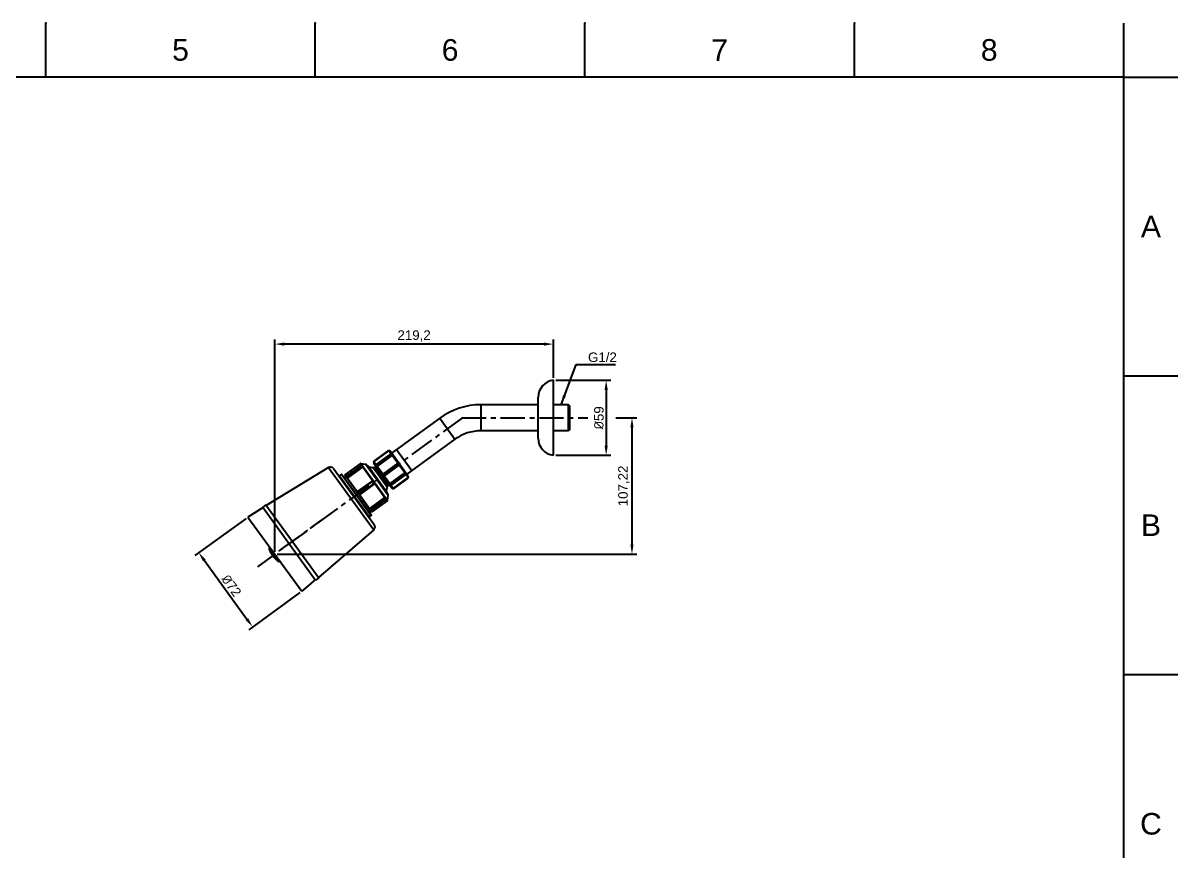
# Model space of a CAD drawing. Header units: millimetres. Extents: x 601 to 1195, y -13 to 407.
# Drawn here: x 892.1 to 1195, y 189.7 to 406.7 of the extents above; entities that cross this region are included whole.
import ezdxf

# ---------------------------------------------------------------- set-up
doc = ezdxf.new("R2010")
doc.units = ezdxf.units.MM
doc.header["$LTSCALE"] = 0.1
doc.linetypes.add('CENTERX2', pattern=[101.6, 63.5, -12.7, 12.7, -12.7])
for name, color, linetype in [('02___PRT_ALL_AXES', 7, 'Continuous'), ('CENTER', 1, 'CENTERX2'), ('DIM', 3, 'Continuous')]:
    doc.layers.add(name, color=color, linetype=linetype)
doc.styles.get("Standard").update_dxf_attribs({"font": 'arial.ttf'})
doc.dimstyles.new('ISO-25', dxfattribs={"dimtxt": 2.5, "dimasz": 2.5, "dimexe": 1.25, "dimexo": 0.625, "dimtad": 1, "dimlfac": 3, "dimtxsty": 'Standard', "dimcen": 2.5, "dimadec": 0, "dimazin": 0, "dimtfac": 1, "dimtmove": 0, "dimatfit": 3, "dimfxl": 0, "dimarcsym": 0})

# ---------------------------------------------------------------- blocks, each defined once
blk = doc.blocks.new('*D17')
at = {"layer": 'Defpoints', "color": 0}
for p in [(951.07, 277.19), (965.18, 257.78), (952.29, 248.41)]:
    blk.add_point(p, dxfattribs=at)
at = {"layer": 'DIM', "color": 0, "lineweight": -2}
for p, q in [((950.57, 276.83), (937.17, 267.09)), ((939.65, 265.8), (950.82, 250.43)), ((964.68, 257.41), (951.28, 247.67))]:
    blk.add_line(p, q, dxfattribs=at)
at = {"layer": 'DIM', "color": 0}
for points in [[(939.99, 266.05), (939.31, 265.56), (938.18, 267.83)], [(951.15, 250.68), (950.48, 250.19), (952.29, 248.41)]]:
    blk.add_solid(points, dxfattribs=at)
at = {"layer": 'DIM', "color": 0, "insert": (946.75, 259.22), "char_height": 2.5, "attachment_point": 5, "rotation": 306}
blk.add_mtext('{\\fISOCPEUR|b0|i0|c0|p34;%%C}72', dxfattribs=at)
blk = doc.blocks.new('*D18')
at = {"layer": 'Defpoints', "color": 0}
for p in [(1031.2, 313.06), (1031.2, 293.39), (1045.04, 293.39)]:
    blk.add_point(p, dxfattribs=at)
at = {"layer": 'DIM', "color": 0, "lineweight": -2}
for p, q in [((1031.82, 313.06), (1046.29, 313.06)), ((1045.04, 310.56), (1045.04, 295.89)), ((1031.82, 293.39), (1046.29, 293.39))]:
    blk.add_line(p, q, dxfattribs=at)
at = {"layer": 'DIM', "color": 0}
for points in [[(1044.62, 310.56), (1045.45, 310.56), (1045.04, 313.06)], [(1044.62, 295.89), (1045.45, 295.89), (1045.04, 293.39)]]:
    blk.add_solid(points, dxfattribs=at)
at = {"layer": 'DIM', "color": 0, "insert": (1043.14, 303.23), "char_height": 2.5, "attachment_point": 5, "rotation": 90}
blk.add_mtext('{\\fISOCPEUR|b0|i0|c0|p34;%%C}59', dxfattribs=at)
blk = doc.blocks.new('*D19')
at = {"layer": 'Defpoints', "color": 0}
for p in [(958.13, 322.55), (1031.2, 313.06), (958.13, 267.49)]:
    blk.add_point(p, dxfattribs=at)
at = {"layer": 'DIM', "color": 0, "lineweight": -2}
for p, q in [((958.13, 268.11), (958.13, 323.8)), ((1028.7, 322.55), (960.63, 322.55)), ((1031.2, 313.69), (1031.2, 323.8))]:
    blk.add_line(p, q, dxfattribs=at)
at = {"layer": 'DIM', "color": 0}
for points in [[(960.63, 322.97), (960.63, 322.14), (958.13, 322.55)], [(1028.7, 322.97), (1028.7, 322.14), (1031.2, 322.55)]]:
    blk.add_solid(points, dxfattribs=at)
at = {"layer": 'DIM', "color": 0, "insert": (994.66, 324.68), "char_height": 2.5, "attachment_point": 5}
blk.add_mtext('219,2', dxfattribs=at)
blk = doc.blocks.new('*D20')
at = {"layer": 'Defpoints', "color": 0}
for p in [(1046.94, 303.23), (958.13, 267.49), (1051.81, 267.49)]:
    blk.add_point(p, dxfattribs=at)
at = {"layer": 'DIM', "color": 0, "lineweight": -2}
for p, q in [((1047.57, 303.23), (1053.06, 303.23)), ((1051.81, 300.73), (1051.81, 269.99)), ((958.75, 267.49), (1053.06, 267.49))]:
    blk.add_line(p, q, dxfattribs=at)
at = {"layer": 'DIM', "color": 0}
for points in [[(1051.39, 300.73), (1052.23, 300.73), (1051.81, 303.23)], [(1051.39, 269.99), (1052.23, 269.99), (1051.81, 267.49)]]:
    blk.add_solid(points, dxfattribs=at)
at = {"layer": 'DIM', "color": 0, "insert": (1049.68, 285.36), "char_height": 2.5, "attachment_point": 5, "rotation": 90}
blk.add_mtext('107,22', dxfattribs=at)

msp = doc.modelspace()

# ---------------------------------------------------------------- linework, layer by layer
for p, q in [((898.0385, 392.5863), (898.0385, 406.7277)), ((968.7456, 392.5863), (968.7456, 406.7277)), ((1039.4526, 392.5863), (1039.4526, 406.7277)), ((1110.1597, 392.5863), (1110.1597, 406.7277)), ((1180.8668, 392.5863), (1180.8668, 406.7277)), ((1180.8668, 392.5863), (615.2102, 392.5863)), ((1180.8668, 0.8691), (1180.8668, 392.5863)), ((1180.8668, 392.5863), (1195.0082, 392.5863)), ((1180.8668, 314.2429), (1195.0082, 314.2429)), ((1180.8668, 235.8994), (1195.0082, 235.8994))]:
    msp.add_line(p, q)
at = {"color": 7, "linetype": 'Continuous'}
for p, q in [((1012.1952, 306.6438), (1012.1952, 299.8105)), ((1027.1952, 306.6438), (1012.1952, 306.6438)), ((1035.1952, 306.6438), (1031.1952, 306.6438)), ((1035.5286, 306.3105), (1035.1952, 306.6438)), ((1035.1952, 299.8105), (1035.1952, 306.6438)), ((1035.4619, 306.3771), (1035.4619, 300.0771)), ((1035.5286, 300.1438), (1035.5286, 306.3105)), ((1001.3702, 303.1265), (988.7495, 293.9571)), ((1001.3702, 303.1265), (1005.3867, 297.5983)), ((1035.5286, 300.1438), (1035.1952, 299.8105)), ((1005.3867, 297.5983), (992.7661, 288.4288)), ((1027.1952, 299.8105), (1012.1952, 299.8105)), ((1035.1952, 299.8105), (1031.1952, 299.8105)), ((984.084, 291.6854), (988.037, 294.5574)), ((987.7572, 294.4722), (984.2515, 291.9251)), ((984.2585, 291.9155), (987.7642, 294.4626)), ((987.7572, 294.4722), (987.7642, 294.4626)), ((988.6461, 293.719), (988.037, 294.5574)), ((993.06, 288.0243), (988.4556, 294.3616)), ((990.044, 294.8975), (994.0605, 289.3693)), ((980.5683, 291.2062), (980.9134, 290.7312)), ((980.6923, 291.236), (981.0346, 290.7649)), ((980.6923, 291.236), (981.9527, 291.0364)), ((987.888, 282.8672), (981.9527, 291.0364)), ((987.8582, 282.9912), (982.0615, 290.9697)), ((984.6932, 290.847), (984.084, 291.6854)), ((988.7452, 284.8894), (984.1409, 291.2267)), ((984.2515, 291.9251), (984.2585, 291.9155)), ((984.8821, 291.0572), (988.3878, 293.6043)), ((984.8821, 291.0572), (985.1516, 290.6863)), ((984.9627, 290.476), (988.9156, 293.348)), ((985.1516, 290.6863), (988.6573, 293.2334)), ((990.3863, 291.3238), (986.4334, 288.4518)), ((986.8145, 287.9272), (990.7675, 290.7992)), ((988.3878, 293.6043), (988.6573, 293.2334)), ((990.3863, 291.3238), (988.9156, 293.348)), ((990.1627, 291.1614), (990.5439, 290.6367)), ((992.2381, 288.775), (990.7675, 290.7992)), ((972.2276, 290.1851), (955.8544, 280.2549)), ((972.2276, 290.1851), (984.0731, 273.8811)), ((973.5552, 289.9179), (984.2292, 275.2263)), ((975.5939, 288.4162), (975.0276, 288.0047)), ((982.8647, 277.2178), (975.0276, 288.0047)), ((975.5939, 288.4162), (983.431, 277.6293)), ((975.687, 288.4014), (983.4458, 277.7224)), ((976.7381, 287.8054), (976.3336, 287.5115)), ((983.4888, 278.5138), (976.453, 288.1978)), ((976.8451, 287.7755), (976.5, 288.2505)), ((976.8451, 287.7755), (976.8911, 287.8089)), ((976.8833, 287.7924), (976.896, 287.8192)), ((976.896, 287.8192), (976.9108, 287.8564)), ((976.9108, 287.8564), (976.9189, 287.8798)), ((981.1865, 290.3553), (977.1183, 287.3996)), ((980.9076, 290.3681), (977.1923, 287.6688)), ((980.7913, 290.6933), (980.8176, 290.6939)), ((980.8176, 290.6939), (980.8577, 290.6965)), ((980.8674, 290.6978), (980.9134, 290.7312)), ((981.1865, 290.3553), (983.8219, 286.728)), ((981.3055, 290.392), (983.9194, 286.7942)), ((987.6907, 283.5053), (982.4986, 290.6516)), ((984.0142, 290.0703), (987.6062, 285.1263)), ((984.1474, 290.0984), (984.5448, 290.3872)), ((984.1474, 290.0984), (987.6741, 285.2443)), ((984.5448, 290.3872), (988.0716, 285.5331)), ((986.4334, 288.4518), (984.9627, 290.476)), ((986.657, 288.6143), (987.0381, 288.0897)), ((988.2852, 285.903), (986.8145, 287.9272)), ((988.2852, 285.903), (992.2381, 288.775)), ((988.5435, 286.0177), (992.0493, 288.5647)), ((988.813, 285.6467), (992.3188, 288.1938)), ((992.0493, 288.5647), (992.3188, 288.1938)), ((993.1168, 287.5656), (992.5076, 288.404)), ((979.7536, 283.7723), (977.1183, 287.3996)), ((979.7536, 283.7723), (983.8219, 286.728)), ((980.0161, 283.7822), (983.7314, 286.4815)), ((984.3681, 285.9762), (980.2999, 283.0205)), ((984.1056, 285.9663), (980.3904, 283.267)), ((984.3681, 285.9762), (987.0035, 282.3489)), ((984.4612, 286.0485), (987.0751, 282.4508)), ((987.6741, 285.2443), (988.0716, 285.5331)), ((988.5435, 286.0177), (988.813, 285.6467)), ((989.1639, 284.6936), (988.5547, 285.5321)), ((989.1639, 284.6936), (993.1168, 287.5656)), ((989.4366, 284.7885), (992.9423, 287.3355)), ((989.4366, 284.7885), (989.4436, 284.7788)), ((992.9493, 287.3259), (989.4436, 284.7788)), ((992.9423, 287.3355), (992.9493, 287.3259)), ((982.9352, 279.3932), (980.2999, 283.0205)), ((982.9352, 279.3932), (987.0035, 282.3489)), ((983.2142, 279.3804), (986.9294, 282.0797)), ((987.211, 281.8921), (987.2028, 281.8687)), ((987.2257, 281.9293), (987.211, 281.8921)), ((987.2384, 281.9561), (987.2257, 281.9293)), ((987.2766, 281.973), (987.2306, 281.9396)), ((987.2766, 281.973), (987.6217, 281.498)), ((987.346, 282.0779), (987.6883, 281.6068)), ((987.6883, 281.6068), (987.888, 282.8672)), ((983.2037, 278.9062), (982.7992, 278.6123)), ((983.2543, 279.0507), (983.2084, 279.0173)), ((983.5535, 278.5423), (983.2084, 279.0173)), ((983.3041, 279.0546), (983.264, 279.052)), ((983.3304, 279.0552), (983.3041, 279.0546)), ((983.431, 277.6293), (982.8647, 277.2178)), ((984.0731, 273.8811), (969.5694, 261.3779)), ((958.9584, 265.6537), (956.642, 268.842)), ((956.7575, 269.2303), (956.8245, 269.2789)), ((959.3634, 265.6436), (956.7575, 269.2303)), ((959.3634, 265.6436), (959.4304, 265.6923))]:
    msp.add_line(p, q, dxfattribs=at)
for points in [[(976.8719, 287.7733), (976.8713, 287.7726), (976.8742, 287.7768), (976.8833, 287.7924)], [(976.9189, 287.8798), (976.9361, 287.9258), (976.9614, 287.9765), (976.9918, 288.019), (977.0286, 288.0529)], [(980.5928, 290.6425), (980.6367, 290.6671), (980.6869, 290.6829), (980.7435, 290.6913), (980.7914, 290.6933)], [(980.8577, 290.6965), (980.8867, 290.7004), (980.9034, 290.7041), (980.9066, 290.705)], [(987.2028, 281.8687), (987.1856, 281.8227), (987.1603, 281.772), (987.1299, 281.7295), (987.0932, 281.6956)], [(987.2498, 281.9752), (987.2504, 281.9759), (987.2475, 281.9717), (987.2384, 281.9561)], [(983.264, 279.052), (983.2351, 279.0481), (983.2183, 279.0444), (983.2151, 279.0435)], [(983.5289, 279.106), (983.4851, 279.0814), (983.4348, 279.0656), (983.3783, 279.0572), (983.3304, 279.0552)]]:
    msp.add_lwpolyline(points, dxfattribs=at)
for centre, radius, start, end in [((1012.1952, 288.2271), 18.4167, 90, 126), ((1012.1952, 288.2271), 11.5833, 90, 126), ((988.0511, 294.0677), 0.5, 36, 126), ((988.0575, 294.0589), 0.499, 92.359121, 125.99625), ((980.6662, 291.0714), 0.1667, 81, 126), ((981.9267, 290.8718), 0.1667, 36, 81), ((984.5454, 291.5206), 0.5, 126, 216), ((984.5518, 291.5118), 0.499, 126.003788, 159.640841), ((972.7462, 289.3301), 1, 36, 121.236358), ((974.9884, 288.0587), 0.0667, 216, 306), ((975.6331, 288.3622), 0.0667, 36, 126), ((976.598, 288.1156), 0.1667, 126, 150.469801), ((976.2915, 288.0318), 0.6565, 335.874139, 336.083539), ((981.0578, 291.3228), 0.7861, 258.018098, 260.064303), ((980.8347, 291.3994), 0.7193, 274.90238, 275.186746), ((980.8384, 291.3594), 0.6791, 275.180667, 276.081932), ((983.0464, 285.5903), 4.5833, 77.810315, 92.429122), ((984.0494, 290.2332), 0.1667, 257.810315, 306), ((984.4469, 290.522), 0.1667, 306, 36), ((992.6554, 287.7304), 0.5, 306, 36), ((983.0464, 285.5903), 4.5833, 339.570878, 354.189685), ((987.772, 285.1094), 0.1667, 126, 174.189685), ((988.1695, 285.3982), 0.1667, 36, 126), ((989.1497, 285.1833), 0.5, 216, 306), ((989.1433, 285.1922), 0.499, 272.359163, 305.996208), ((992.649, 287.7392), 0.499, 306.00375, 339.640879), ((987.8839, 281.9276), 0.7862, 171.935877, 173.980936), ((987.8597, 281.7036), 0.6888, 155.898209, 157.166596), ((987.7234, 282.8933), 0.1667, 351, 36), ((983.2751, 278.9804), 0.0853, 131.164763, 132.116455), ((983.3027, 278.0713), 0.9975, 90.448776, 92.477371), ((987.5237, 281.6329), 0.1667, 306, 351), ((982.9039, 277.1639), 0.0667, 126, 216), ((983.3918, 277.6832), 0.0667, 306, 36), ((983.4555, 278.6771), 0.1667, 281.530199, 306), ((983.4202, 274.6385), 1, 310.763642, 36), ((956.9535, 268.9606), 0.3333, 126, 200.8446), ((963.6857, 271.5239), 7.5371, 200.8446, 231.1554), ((959.1675, 265.9133), 0.3333, 231.1554, 306)]:
    msp.add_arc(centre, radius, start, end, dxfattribs=at)
for points, knots in [([(984.8821, 291.0572), (984.8624, 291.0429), (984.7888, 290.9834), (984.727, 290.9086), (984.6932, 290.847)], [0, 0, 0, 0, 0.25736159, 1, 1, 1, 1]), ([(988.6461, 293.719), (988.6237, 293.7147), (988.5319, 293.6912), (988.4459, 293.6465), (988.3878, 293.6043)], [0, 0, 0, 0, 0.24160859, 1, 1, 1, 1]), ([(988.6573, 293.2334), (988.677, 293.2477), (988.7563, 293.2993), (988.8466, 293.3348), (988.9156, 293.348)], [0, 0, 0, 0, 0.25736294, 1, 1, 1, 1]), ([(976.8746, 287.7772), (976.8729, 287.7762), (976.867, 287.7729), (976.8602, 287.7703), (976.8553, 287.7704)], [0, 0, 0, 0, 0.28608821, 1, 1, 1, 1]), ([(976.9209, 287.8419), (976.9186, 287.8351), (976.9097, 287.8094), (976.8998, 287.784), (976.8916, 287.7656)], [0, 0, 0, 0, 0.26118502, 1, 1, 1, 1]), ([(976.9189, 287.8798), (976.9179, 287.8769), (976.9151, 287.8644), (976.9174, 287.851), (976.9209, 287.8419)], [0, 0, 0, 0, 0.23760657, 1, 1, 1, 1]), ([(976.9605, 287.9224), (976.9518, 287.9123), (976.937, 287.8857), (976.9262, 287.8577), (976.9209, 287.8419)], [0, 0, 0, 0, 0.44475852, 1, 1, 1, 1]), ([(977.0163, 287.7106), (977.0206, 287.741), (977.0255, 287.7997), (977.0222, 287.8705), (977.0099, 287.9148), (976.9978, 287.9337), (976.9851, 287.9377), (976.9725, 287.9349), (976.9651, 287.9277), (976.9605, 287.9224)], [0, 0, 0, 0, 0.34275516, 0.65848056, 0.7794386, 0.86061492, 0.89126733, 0.92224497, 1, 1, 1, 1]), ([(977.1923, 287.6688), (977.1834, 287.7192), (977.1616, 287.815), (977.1258, 287.9265), (977.0925, 287.9988), (977.0726, 288.0313), (977.0568, 288.0481), (977.0467, 288.0549), (977.0367, 288.057), (977.0309, 288.0546), (977.0286, 288.0529)], [0, 0, 0, 0, 0.3515924, 0.67342392, 0.80185389, 0.89792965, 0.93280476, 0.95953702, 0.98040228, 1, 1, 1, 1]), ([(980.5928, 290.6424), (980.5905, 290.6408), (980.5864, 290.636), (980.5853, 290.6258), (980.5887, 290.6142), (980.5997, 290.5939), (980.6245, 290.565), (980.683, 290.511), (980.778, 290.4424), (980.8624, 290.3921), (980.9076, 290.3681)], [0, 0, 0, 0, 0.01958314, 0.04043952, 0.06717809, 0.10204343, 0.19813012, 0.32660089, 0.6484546, 1, 1, 1, 1]), ([(980.7799, 290.6769), (980.7688, 290.6755), (980.753, 290.6727), (980.7343, 290.6657), (980.7241, 290.6596), (980.7171, 290.6518), (980.7143, 290.6374), (980.7296, 290.6173), (980.7585, 290.5988), (980.7988, 290.5806), (980.8452, 290.5654), (980.8779, 290.5573), (980.8946, 290.5538)], [0, 0, 0, 0, 0.1190277, 0.16821132, 0.20959628, 0.24402073, 0.27553682, 0.35680986, 0.48385441, 0.64403201, 0.81973404, 1, 1, 1, 1]), ([(980.8268, 290.6797), (980.8227, 290.6797), (980.807, 290.6794), (980.7914, 290.6783), (980.7799, 290.6769)], [0, 0, 0, 0, 0.26323017, 1, 1, 1, 1]), ([(980.7914, 290.6933), (980.7944, 290.6933), (980.8072, 290.6922), (980.8192, 290.6859), (980.8268, 290.6797)], [0, 0, 0, 0, 0.23760605, 1, 1, 1, 1]), ([(980.8961, 290.6828), (980.8906, 290.6823), (980.8675, 290.6806), (980.8444, 290.6799), (980.8268, 290.6797)], [0, 0, 0, 0, 0.24044673, 1, 1, 1, 1]), ([(980.9134, 290.7312), (980.9159, 290.7277), (980.9158, 290.7152), (980.9076, 290.7081), (980.9031, 290.7042)], [0, 0, 0, 0, 0.42424643, 1, 1, 1, 1]), ([(980.9076, 290.3681), (980.9146, 290.4034), (980.9222, 290.4535), (980.9253, 290.5139), (980.9243, 290.5386), (980.9222, 290.5484)], [0, 0, 0, 0, 0.59460011, 0.83410419, 1, 1, 1, 1]), ([(980.9076, 290.3681), (980.9327, 290.372), (980.9833, 290.3785), (981.0586, 290.3834), (981.1201, 290.3814), (981.163, 290.3721), (981.1814, 290.3623), (981.1865, 290.3553)], [0, 0, 0, 0, 0.26794619, 0.5355557, 0.79395692, 0.90962549, 1, 1, 1, 1]), ([(981.0346, 290.7649), (981.038, 290.7602), (981.0433, 290.7507), (981.0419, 290.7277), (981.0131, 290.7061), (980.9678, 290.6922), (980.9309, 290.6864), (980.9103, 290.6842)], [0, 0, 0, 0, 0.09730064, 0.17877767, 0.36942057, 0.64758028, 1, 1, 1, 1]), ([(980.9134, 290.7312), (980.9222, 290.7376), (980.9586, 290.7596), (981.0032, 290.7682), (981.0346, 290.7649)], [0, 0, 0, 0, 0.25618976, 1, 1, 1, 1]), ([(980.9222, 290.5484), (980.9605, 290.5417), (981.0363, 290.5256), (981.1445, 290.4926), (981.2367, 290.4517), (981.2894, 290.4141), (981.3055, 290.392)], [0, 0, 0, 0, 0.27786257, 0.55277291, 0.80491345, 1, 1, 1, 1]), ([(981.1865, 290.3553), (981.1953, 290.3617), (981.2311, 290.3836), (981.2745, 290.3939), (981.3055, 290.392)], [0, 0, 0, 0, 0.25907693, 1, 1, 1, 1]), ([(984.9627, 290.476), (984.9737, 290.4961), (985.0245, 290.5761), (985.0935, 290.6441), (985.1516, 290.6863)], [0, 0, 0, 0, 0.24160864, 1, 1, 1, 1]), ([(992.2381, 288.775), (992.2271, 288.755), (992.1764, 288.6749), (992.1073, 288.6069), (992.0493, 288.5647)], [0, 0, 0, 0, 0.24160859, 1, 1, 1, 1]), ([(992.3188, 288.1938), (992.3385, 288.2081), (992.4121, 288.2676), (992.4738, 288.3425), (992.5076, 288.404)], [0, 0, 0, 0, 0.25736294, 1, 1, 1, 1]), ([(976.8907, 287.7634), (976.8826, 287.7453), (976.8665, 287.7134), (976.8458, 287.6838), (976.8345, 287.6727)], [0, 0, 0, 0, 0.55510655, 1, 1, 1, 1]), ([(977.0061, 287.4365), (977.0016, 287.4815), (977.0009, 287.5734), (977.0097, 287.6647), (977.0163, 287.7106)], [0, 0, 0, 0, 0.49332419, 1, 1, 1, 1]), ([(977.1923, 287.6688), (977.1566, 287.673), (977.1065, 287.6812), (977.0482, 287.697), (977.025, 287.7056), (977.0163, 287.7106)], [0, 0, 0, 0, 0.59459982, 0.83410395, 1, 1, 1, 1]), ([(977.1183, 287.3996), (977.1132, 287.4065), (977.1095, 287.4271), (977.1139, 287.4708), (977.1311, 287.5299), (977.159, 287.6), (977.1808, 287.6461), (977.1923, 287.6688)], [0, 0, 0, 0, 0.09038346, 0.20618969, 0.46462351, 0.73217685, 1, 1, 1, 1]), ([(983.7314, 286.4815), (983.7235, 286.462), (983.7175, 286.4131), (983.7384, 286.298), (983.785, 286.2116), (983.8253, 286.1562)], [0, 0, 0, 0, 0.18010891, 0.41100547, 1, 1, 1, 1]), ([(983.8219, 286.728), (983.8292, 286.7179), (983.8387, 286.6941), (983.8373, 286.634), (983.8002, 286.5583), (983.7557, 286.5057), (983.7314, 286.4815)], [0, 0, 0, 0, 0.13351623, 0.26257264, 0.63349904, 1, 1, 1, 1]), ([(983.7314, 286.4815), (983.7453, 286.4866), (983.8132, 286.4962), (983.8811, 286.461), (983.9184, 286.4245)], [0, 0, 0, 0, 0.22139362, 1, 1, 1, 1]), ([(983.8219, 286.728), (983.8306, 286.7344), (983.8626, 286.7572), (983.8952, 286.7793), (983.9194, 286.7942)], [0, 0, 0, 0, 0.27565239, 1, 1, 1, 1]), ([(983.8253, 286.1562), (983.8656, 286.1008), (983.9334, 286.0298), (984.0364, 285.9743), (984.0847, 285.9649), (984.1056, 285.9663)], [0, 0, 0, 0, 0.5889847, 0.81988742, 1, 1, 1, 1]), ([(983.9184, 286.4245), (983.8998, 286.399), (983.8751, 286.3289), (983.8982, 286.2564), (983.9206, 286.2255)], [0, 0, 0, 0, 0.45245973, 1, 1, 1, 1]), ([(983.9194, 286.7942), (983.9416, 286.7638), (983.9738, 286.6975), (983.9878, 286.5656), (983.9534, 286.472), (983.9184, 286.4245)], [0, 0, 0, 0, 0.28791088, 0.54887684, 1, 1, 1, 1]), ([(983.9206, 286.2255), (983.9431, 286.1946), (984.0049, 286.1501), (984.0792, 286.152), (984.1092, 286.1619)], [0, 0, 0, 0, 0.54754037, 1, 1, 1, 1]), ([(984.1056, 285.9663), (984.1148, 285.978), (984.1449, 286.0396), (984.1325, 286.1151), (984.1092, 286.1619)], [0, 0, 0, 0, 0.22139336, 1, 1, 1, 1]), ([(984.1056, 285.9663), (984.126, 285.9768), (984.1628, 285.993), (984.2181, 286.0093), (984.2702, 286.0164), (984.3242, 286.0119), (984.3573, 285.9911), (984.3681, 285.9762)], [0, 0, 0, 0, 0.2442933, 0.42843438, 0.61418842, 0.80347438, 1, 1, 1, 1]), ([(984.1092, 286.1619), (984.1652, 286.1804), (984.2649, 286.1842), (984.386, 286.1301), (984.4391, 286.079), (984.4612, 286.0485)], [0, 0, 0, 0, 0.45119192, 0.71207485, 1, 1, 1, 1]), ([(984.3681, 285.9762), (984.3768, 285.9826), (984.4085, 286.0059), (984.4395, 286.0301), (984.4612, 286.0485)], [0, 0, 0, 0, 0.27565242, 1, 1, 1, 1]), ([(988.5435, 286.0177), (988.5238, 286.0034), (988.4445, 285.9518), (988.3542, 285.9162), (988.2852, 285.903)], [0, 0, 0, 0, 0.25736159, 1, 1, 1, 1]), ([(988.5547, 285.5321), (988.5772, 285.5364), (988.669, 285.5599), (988.755, 285.6045), (988.813, 285.6467)], [0, 0, 0, 0, 0.24160864, 1, 1, 1, 1]), ([(979.7536, 283.7723), (979.7489, 283.7688), (979.7303, 283.7552), (979.7119, 283.7413), (979.6985, 283.7308)], [0, 0, 0, 0, 0.25705301, 1, 1, 1, 1]), ([(980.0161, 283.7822), (979.9957, 283.7717), (979.9589, 283.7555), (979.9036, 283.7392), (979.8515, 283.7321), (979.7975, 283.7366), (979.7645, 283.7574), (979.7536, 283.7723)], [0, 0, 0, 0, 0.2442933, 0.42843438, 0.61418842, 0.80347438, 1, 1, 1, 1]), ([(980.0125, 283.5866), (979.9798, 283.5758), (979.9071, 283.5642), (979.8344, 283.5782), (979.7993, 283.592)], [0, 0, 0, 0, 0.47718028, 1, 1, 1, 1]), ([(980.0161, 283.7822), (980.0069, 283.7705), (979.9768, 283.7089), (979.9893, 283.6334), (980.0125, 283.5866)], [0, 0, 0, 0, 0.22139336, 1, 1, 1, 1]), ([(980.2033, 283.324), (980.2219, 283.3495), (980.2465, 283.4198), (980.2117, 283.5307), (980.1169, 283.5981), (980.0424, 283.5965), (980.0125, 283.5866)], [0, 0, 0, 0, 0.22600494, 0.50000165, 0.77399743, 1, 1, 1, 1]), ([(980.3904, 283.267), (980.3982, 283.2864), (980.4042, 283.3353), (980.3832, 283.4505), (980.3041, 283.5978), (980.1884, 283.7186), (980.0853, 283.7743), (980.037, 283.7836), (980.0161, 283.7822)], [0, 0, 0, 0, 0.09001535, 0.20540813, 0.49996284, 0.79460314, 0.90998826, 1, 1, 1, 1]), ([(980.1425, 283.1196), (980.1403, 283.1573), (980.1494, 283.2308), (980.1829, 283.2963), (980.2033, 283.324)], [0, 0, 0, 0, 0.52281662, 1, 1, 1, 1]), ([(980.3904, 283.267), (980.3764, 283.2619), (980.3085, 283.2523), (980.2406, 283.2875), (980.2033, 283.324)], [0, 0, 0, 0, 0.22139361, 1, 1, 1, 1]), ([(980.2999, 283.0205), (980.2951, 283.017), (980.2764, 283.0036), (980.2575, 282.9904), (980.2433, 282.9808)], [0, 0, 0, 0, 0.25705301, 1, 1, 1, 1]), ([(980.2999, 283.0205), (980.2925, 283.0306), (980.2831, 283.0544), (980.2844, 283.1145), (980.3215, 283.1902), (980.3661, 283.2428), (980.3904, 283.267)], [0, 0, 0, 0, 0.13345902, 0.26251006, 0.6334472, 1, 1, 1, 1]), ([(987.0035, 282.3489), (987.0085, 282.342), (987.0122, 282.3214), (987.0078, 282.2777), (986.9906, 282.2186), (986.9627, 282.1485), (986.9409, 282.1024), (986.9294, 282.0797)], [0, 0, 0, 0, 0.09038071, 0.20618053, 0.46461738, 0.73217253, 1, 1, 1, 1]), ([(986.9294, 282.0797), (986.9383, 282.0293), (986.9601, 281.9335), (986.996, 281.822), (987.0293, 281.7497), (987.0491, 281.7172), (987.0649, 281.7004), (987.075, 281.6936), (987.085, 281.6915), (987.0908, 281.6939), (987.0931, 281.6956)], [0, 0, 0, 0, 0.35159033, 0.67342264, 0.80185261, 0.89792796, 0.93280501, 0.95953556, 0.98040219, 1, 1, 1, 1]), ([(986.9294, 282.0797), (986.9652, 282.0755), (987.0152, 282.0673), (987.0736, 282.0515), (987.0968, 282.0429), (987.1055, 282.0379)], [0, 0, 0, 0, 0.59459979, 0.83410392, 1, 1, 1, 1]), ([(987.0035, 282.3489), (987.0123, 282.3553), (987.0442, 282.3826), (987.0674, 282.4207), (987.0751, 282.4508)], [0, 0, 0, 0, 0.25907704, 1, 1, 1, 1]), ([(987.0751, 282.4508), (987.0912, 282.4287), (987.1107, 282.3669), (987.121, 282.2666), (987.119, 282.1534), (987.1109, 282.0764), (987.1055, 282.0379)], [0, 0, 0, 0, 0.19507987, 0.44730062, 0.72222204, 1, 1, 1, 1]), ([(987.102, 282.01), (987.0989, 281.9808), (987.0965, 281.9379), (987.1008, 281.8817), (987.1071, 281.8453), (987.1248, 281.8059), (987.154, 281.8161), (987.1619, 281.8265), (987.1663, 281.8326)], [0, 0, 0, 0, 0.3574222, 0.52436729, 0.66908412, 0.84224896, 0.90887111, 1, 1, 1, 1]), ([(987.1663, 281.8326), (987.1698, 281.8373), (987.1841, 281.8606), (987.1941, 281.8863), (987.2009, 281.9066)], [0, 0, 0, 0, 0.21435834, 1, 1, 1, 1]), ([(987.2009, 281.9066), (987.2027, 281.9122), (987.2102, 281.9339), (987.2183, 281.9553), (987.2249, 281.9709)], [0, 0, 0, 0, 0.25899496, 1, 1, 1, 1]), ([(987.2028, 281.8687), (987.2038, 281.8716), (987.2066, 281.8841), (987.2043, 281.8975), (987.2009, 281.9066)], [0, 0, 0, 0, 0.23760663, 1, 1, 1, 1]), ([(987.231, 281.9849), (987.2394, 282.0038), (987.2564, 282.037), (987.2835, 282.0758), (987.313, 282.0963), (987.3353, 282.0905), (987.3427, 282.0825), (987.346, 282.0779)], [0, 0, 0, 0, 0.35242592, 0.63047155, 0.82106007, 0.90259009, 1, 1, 1, 1]), ([(987.2471, 281.9713), (987.2488, 281.9723), (987.2548, 281.9756), (987.2615, 281.9782), (987.2664, 281.9781)], [0, 0, 0, 0, 0.28608821, 1, 1, 1, 1]), ([(987.2766, 281.973), (987.2854, 281.9794), (987.3175, 282.0073), (987.3395, 282.047), (987.346, 282.0779)], [0, 0, 0, 0, 0.25618985, 1, 1, 1, 1]), ([(983.2142, 279.3804), (983.189, 279.3765), (983.1384, 279.37), (983.0632, 279.3651), (983.0016, 279.3671), (982.9587, 279.3764), (982.9403, 279.3862), (982.9352, 279.3932)], [0, 0, 0, 0, 0.26795241, 0.53556607, 0.793996, 0.90964285, 1, 1, 1, 1]), ([(983.1995, 279.2001), (983.1538, 279.2081), (983.0643, 279.2278), (982.977, 279.2569), (982.9357, 279.2751)], [0, 0, 0, 0, 0.5067161, 1, 1, 1, 1]), ([(983.1073, 279.0389), (983.1274, 279.0494), (983.1788, 279.0619), (983.2304, 279.0666), (983.2596, 279.0679)], [0, 0, 0, 0, 0.43605436, 1, 1, 1, 1]), ([(983.2142, 279.3804), (983.2071, 279.3451), (983.1995, 279.295), (983.1965, 279.2346), (983.1975, 279.2099), (983.1995, 279.2001)], [0, 0, 0, 0, 0.59460019, 0.83410426, 1, 1, 1, 1]), ([(983.342, 279.0716), (983.3538, 279.0731), (983.3704, 279.0761), (983.3898, 279.0839), (983.4, 279.0908), (983.4062, 279.1), (983.4058, 279.1112), (983.3991, 279.1224), (983.3819, 279.1386), (983.3498, 279.1566), (983.3041, 279.1747), (983.2529, 279.1895), (983.2174, 279.1969), (983.1995, 279.2001)], [0, 0, 0, 0, 0.11463911, 0.16108263, 0.19944516, 0.23135957, 0.26281422, 0.30198276, 0.35321295, 0.48865156, 0.65165004, 0.82529239, 1, 1, 1, 1]), ([(983.2084, 279.0173), (983.2059, 279.0208), (983.2057, 279.0327), (983.2136, 279.0398), (983.2179, 279.0437)], [0, 0, 0, 0, 0.42661517, 1, 1, 1, 1]), ([(983.529, 279.1061), (983.5313, 279.1077), (983.5353, 279.1125), (983.5364, 279.1227), (983.533, 279.1343), (983.522, 279.1546), (983.4972, 279.1835), (983.4387, 279.2375), (983.3437, 279.3061), (983.2594, 279.3564), (983.2142, 279.3804)], [0, 0, 0, 0, 0.01958337, 0.04044106, 0.06718074, 0.10204996, 0.19814226, 0.32662009, 0.64847851, 1, 1, 1, 1]), ([(983.2949, 279.0688), (983.2991, 279.0688), (983.3148, 279.0691), (983.3305, 279.0702), (983.342, 279.0716)], [0, 0, 0, 0, 0.26329777, 1, 1, 1, 1]), ([(983.3304, 279.0552), (983.3273, 279.0552), (983.3145, 279.0563), (983.3025, 279.0626), (983.2949, 279.0688)], [0, 0, 0, 0, 0.23760606, 1, 1, 1, 1])]:
    msp.add_open_spline(points, degree=3, knots=knots, dxfattribs=at)
for points in [[(976.8451, 287.7755), (976.8262, 287.7617), (976.8095, 287.7439), (976.7972, 287.724)], [(976.8553, 287.7704), (976.8515, 287.7704), (976.8474, 287.7724), (976.8451, 287.7755)], [(977.1183, 287.3996), (977.0993, 287.3858), (977.0825, 287.3685), (977.0697, 287.349)], [(987.2664, 281.9781), (987.2702, 281.9781), (987.2743, 281.9761), (987.2766, 281.973)], [(982.9352, 279.3932), (982.9163, 279.3794), (982.8947, 279.3688), (982.8721, 279.3626)], [(983.2084, 279.0173), (983.1894, 279.0035), (983.1674, 278.9932), (983.1446, 278.9876)]]:
    msp.add_open_spline(points, degree=3, dxfattribs=at)
for p in [(898.0385, 406.7277), (968.7456, 406.7277), (1039.4526, 406.7277), (1110.1597, 406.7277), (1180.8668, 314.2429), (1180.8668, 235.8994)]:
    msp.add_point(p)
at = {"layer": '02___PRT_ALL_AXES', "color": 7, "linetype": 'Continuous'}
for p, q in [((1031.1952, 293.3938), (1031.1952, 313.0605)), ((1027.1952, 297.8938), (1027.1952, 308.5604)), ((980.5683, 291.2062), (976.5, 288.2505)), ((972.2276, 290.1851), (955.8544, 280.2549)), ((975.5939, 288.4162), (975.0276, 288.0047)), ((976.7381, 287.8054), (976.3336, 287.5115)), ((980.593, 290.6426), (977.0284, 288.0528)), ((982.4986, 290.6516), (982.3638, 290.5536)), ((984.1474, 290.0984), (984.5448, 290.3872)), ((987.6741, 285.2443), (988.0716, 285.5331)), ((987.6907, 283.5053), (987.5559, 283.4073)), ((955.0454, 279.6671), (951.074, 277.1938)), ((955.776, 280.3628), (954.967, 279.775)), ((954.967, 279.775), (968.8387, 260.6822)), ((955.776, 280.3628), (969.6477, 261.27)), ((983.2037, 278.9062), (982.7992, 278.6123)), ((987.0934, 281.6958), (983.5287, 279.1059)), ((987.6217, 281.498), (983.5535, 278.5423)), ((951.074, 277.1938), (965.1809, 257.7774)), ((983.431, 277.6293), (982.8647, 277.2178)), ((984.0731, 273.8811), (969.5694, 261.3779)), ((956.7575, 269.2303), (956.8245, 269.2789)), ((959.3634, 265.6436), (959.4304, 265.6923)), ((968.7603, 260.7901), (965.1809, 257.7774)), ((969.6477, 261.27), (968.8387, 260.6822))]:
    msp.add_line(p, q, dxfattribs=at)
for centre, radius, start, end in [((1031.7265, 308.5605), 4.5312, 96.732921, 180), ((1031.7265, 297.8938), 4.5312, 180, 263.267079), ((983.0464, 285.5903), 4.5833, 77.810315, 92.389996), ((983.0464, 285.5903), 4.5833, 339.610004, 354.189685)]:
    msp.add_arc(centre, radius, start, end, dxfattribs=at)
at = {"layer": 'CENTER'}
for p, q in [((1007.4235, 303.3013), (953.543, 264.1548)), ((1007.1952, 303.2271), (1040.1952, 303.2271)), ((959.6225, 268.5718), (970.6158, 276.5589))]:
    msp.add_line(p, q, dxfattribs=at)

# ---------------------------------------------------------------- texts
at = {"char_height": 5.6566, "attachment_point": 5}
for s, width, insert in [('5', 50, (933.392, 399.657)), ('6', 50, (1004.0991, 399.657)), ('7', 50, (1074.8062, 399.657)), ('8', 50, (1145.5132, 399.657)), ('A', 10, (1187.9375, 353.4146)), ('B', 10, (1187.9375, 275.0711)), ('C', 10, (1187.9375, 196.7277))]:
    msp.add_mtext_dynamic_manual_height_columns(s, width=width, gutter_width=12.5, heights=[0], dxfattribs=dict(at, insert=insert))
at = {"layer": 'DIM', "insert": (1040.2771, 317.8227), "char_height": 2.5, "attachment_point": 7}
msp.add_mtext('G1/2', dxfattribs=at)

# ---------------------------------------------------------------- dimensions: what is measured, and where the dimension line sits
at = {"layer": 'DIM'}
dim = msp.add_linear_dim(base=(958.1274, 322.5521), p1=(1031.1952, 313.0605), p2=(958.1274, 267.4856), dimstyle='ISO-25', dxfattribs=at)
dim.commit()
dim.dimension.update_dxf_attribs({"geometry": '*D19', "text_midpoint": (994.6613, 324.6795)})
dim = msp.add_linear_dim(base=(1045.0376, 293.3938), p1=(1031.1952, 313.0605), p2=(1031.1952, 293.3938), angle=90, text='{\\fISOCPEUR|b0|i0|c0|p34;%%C}<>', dimstyle='ISO-25', dxfattribs=at)
dim.commit()
dim.dimension.update_dxf_attribs({"geometry": '*D18', "text_midpoint": (1043.1362, 303.2271)})
dim = msp.add_linear_dim(base=(1051.8102, 267.4856), p1=(1046.9402, 303.2271), p2=(958.1274, 267.4856), angle=90, dimstyle='ISO-25', dxfattribs=at)
dim.commit()
dim.dimension.update_dxf_attribs({"geometry": '*D20', "text_midpoint": (1049.6828, 285.3564)})
dim = msp.add_aligned_dim(p1=(951.074, 277.1938), p2=(965.1809, 257.7774), distance=-15.9378, text='{\\fISOCPEUR|b0|i0|c0|p34;%%C}<>', dimstyle='ISO-25', dxfattribs=at)
dim.commit()
dim.dimension.update_dxf_attribs({"geometry": '*D17', "text_midpoint": (946.7545, 259.2227)})

# ---------------------------------------------------------------- leaders
at = {"layer": 'DIM', "annotation_type": 0, "has_hookline": 1, "hookline_direction": 0, "text_width": 7.2016}
msp.add_leader([(1033.1952, 306.6438), (1037.1521, 317.1977), (1039.6521, 317.1977)], dimstyle='ISO-25', dxfattribs=at)

doc.saveas('drawing.dxf')
